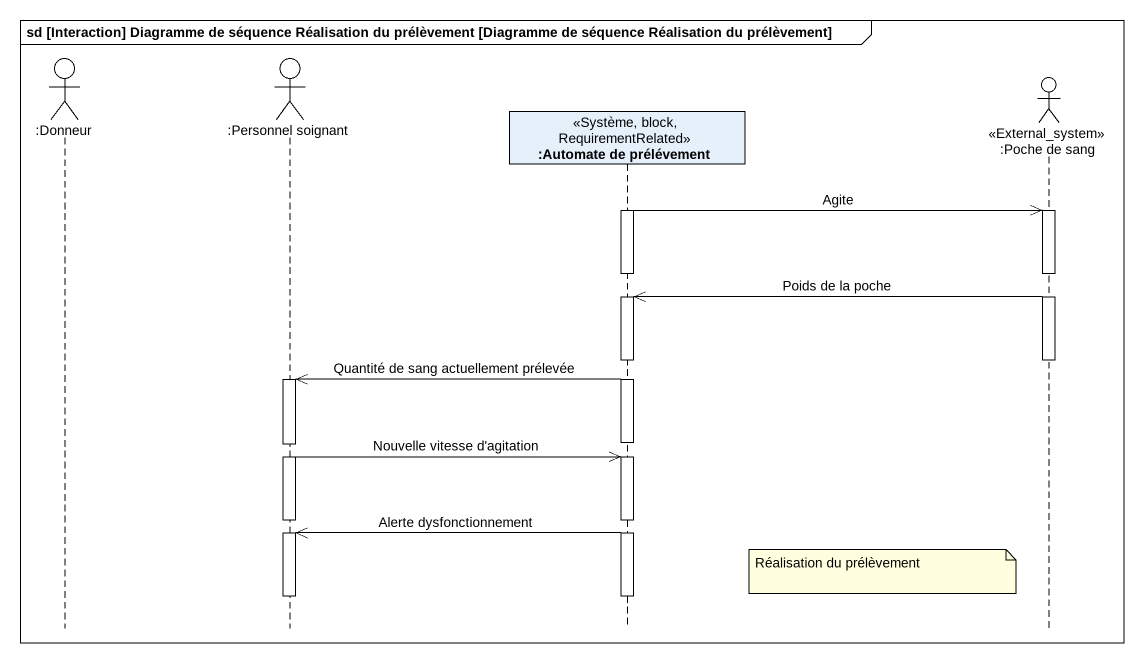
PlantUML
@startuml
mainframe sd [Interaction] Diagramme de séquence Réalisation du prélèvement [Diagramme de séquence Réalisation du prélèvement]
hide footbox
actor ":Donneur" as Donneur
actor ":Personnel soignant" as Personnel_soignant
participant ":Automate de prélévement" as Automate_de_prélévement <<Système, block, RequirementRelated>>
actor ":Poche de sang" as Poche_de_sang <<External_system>>

activate Automate_de_prélévement
Automate_de_prélévement ->> Poche_de_sang : Agite
activate Poche_de_sang
deactivate Automate_de_prélévement
Poche_de_sang ->> Automate_de_prélévement : Poids de la poche
activate Automate_de_prélévement
deactivate Poche_de_sang
Automate_de_prélévement ->> Personnel_soignant : Quantité de sang actuellement prélevée
activate Personnel_soignant
deactivate Automate_de_prélévement
Personnel_soignant ->> Automate_de_prélévement : Nouvelle vitesse d'agitation
activate Automate_de_prélévement
deactivate Personnel_soignant
Automate_de_prélévement ->> Personnel_soignant : Alerte dysfonctionnement
activate Personnel_soignant
note left of Poche_de_sang : Réalisation du prélèvement
deactivate Automate_de_prélévement
deactivate Personnel_soignant
@enduml
